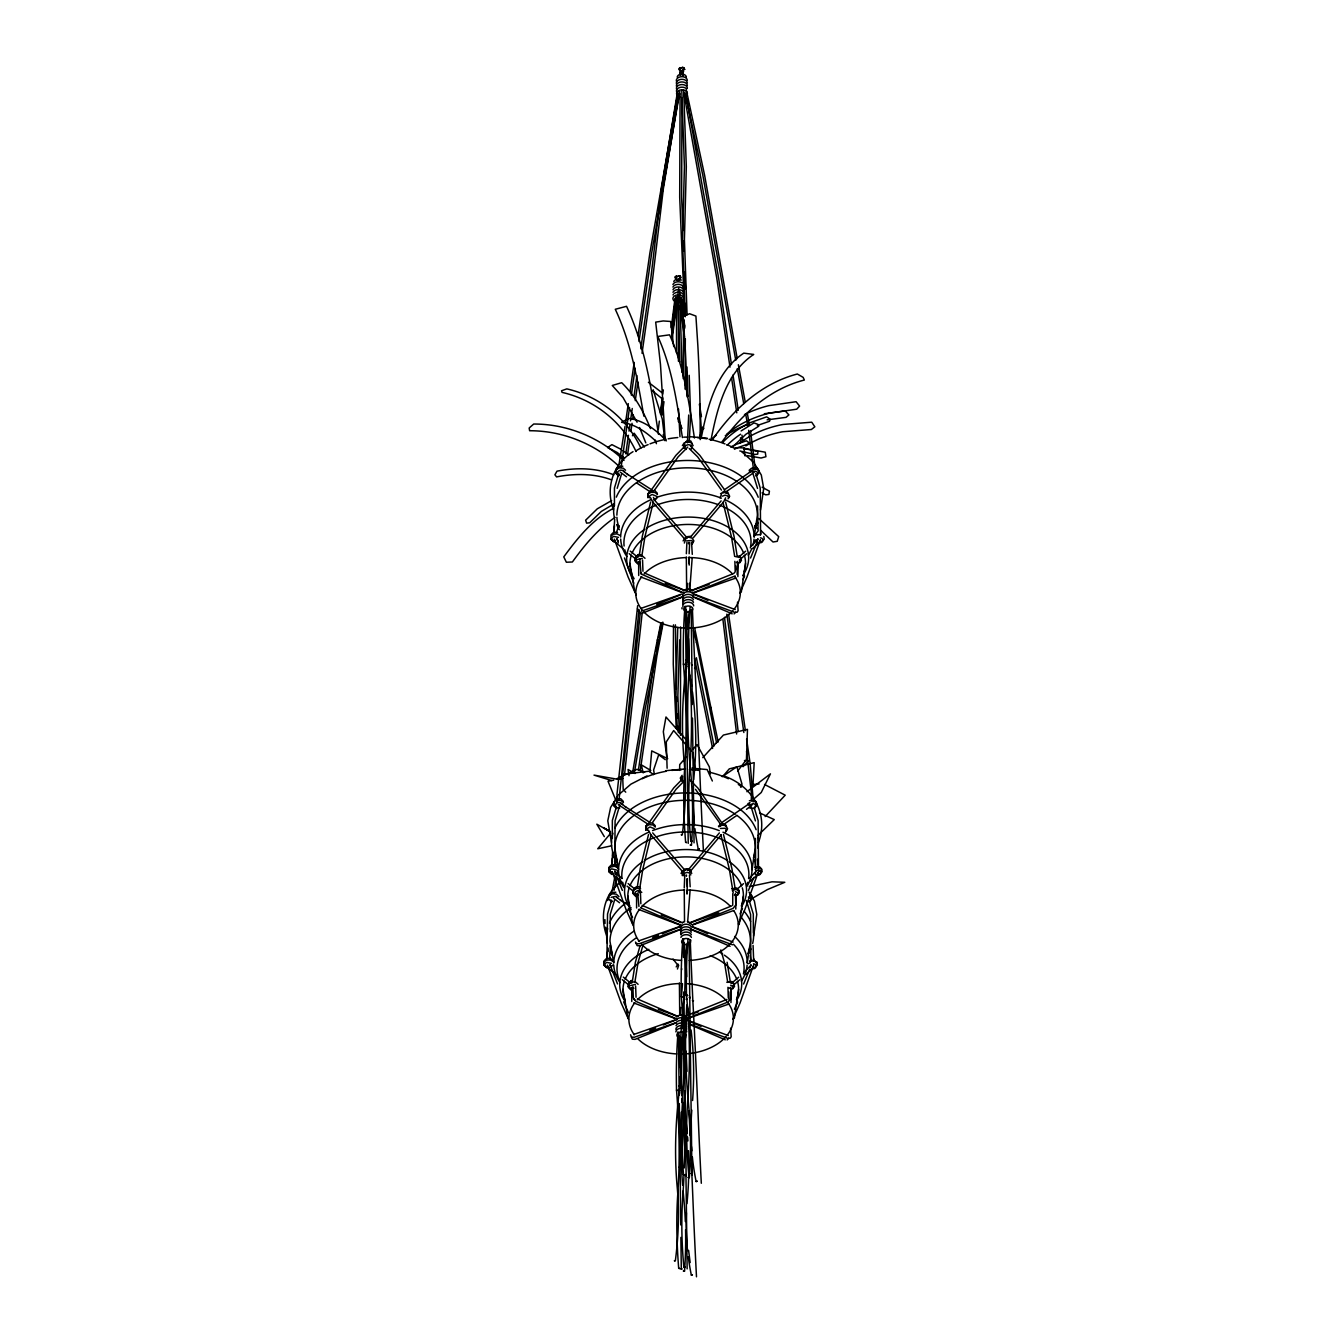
<?xml version="1.0" encoding="UTF-8"?>
<svg xmlns="http://www.w3.org/2000/svg" width="1344" height="1344" viewBox="0 0 1344 1344"><rect width="100%" height="100%" fill="white"/><g stroke="black" fill="none" stroke-linecap="round" stroke-linejoin="round"><path stroke-width="1.5" d="M610.243 931.829L610.26 914.306L614.51 900.312M612.326 838.37L612.343 820.445L616.207 807.61M614.443 505.898L614.46 487.99L618.862 473.306M676.519 352.884L676.553 302.887M678.384 421.646L678.384 417.48M678.418 361.234L678.468 298.721M680.434 735.386L680.618 626.959M680.098 93.744L679.694 197.249L683.676 290.875L683.542 315.941M680.165 75.113L680.182 70.98L681.828 70.56M681.996 97.894L681.61 197.249L683.021 230.53M682.097 70.98L682.08 75.113C685.306 69.569 679.308 68.51 680.316 74.794M681.626 969.797L681.626 968.537M686.431 876.271L686.448 875.011M688.548 543.799L688.548 542.539M673.512 624.842L673.277 664.205L676.25 728.381M675.41 624.842L676.334 689.052M683.206 378.638L683.525 320.124M685.054 389.105L685.322 338.94M685.44 315.941L685.507 303.408M700.207 439.622L700.14 414.859A103.874 6.518 88 0 0 697.838 345.425L695.906 316.075L689.59 313.74L683.172 316.546L685.104 345.895A103.874 6.518 88 0 1 687.086 396.883M757.546 505.949L758.134 531.132M755.429 838.404L755.647 867.905L754.79 859.858L755.412 860.698M751.279 801.007L751.464 793.934L746.558 751.212M753.161 799.478L750.187 763.913L746.592 738.998M679.577 770.414L679.728 764.585L686.398 756.89M750.238 955.618L750.842 961.514M613.956 801.814L613.838 805.829L616.493 808.567M647.842 497.7L647.976 493.668L650.815 490.711L654.713 490.56L657.367 493.282M645.742 830.172L645.859 826.14L648.715 823.183L652.596 823.015L655.25 825.754M679.694 639.878L677.863 695.621L679.342 733.034M753.413 468.67L748.675 430.298M755.244 468.922L750.506 430.567M686.347 553.711L686.902 542.455M689.136 553.711L689.69 542.455M684.785 874.91L684.247 887.863M687.406 878.674L687.07 893.525M752.909 786.458L754.186 762.636L729.288 768.869L723.005 776.194M688.699 415.027L687.406 442.831M638.669 561.557L638.702 575.501M636.552 894.029L636.602 907.973M631.747 987.554L631.781 1001.498M613.855 531.182L614.678 519.305M612.578 851.777L612.024 866.712M606.934 957.18L607.538 913.97L611.386 901.135M609.672 957.029L610.495 945.336M686.834 591.326L687.439 583.38M688.951 563.556L689.405 557.592M689.64 591.343L692.21 557.642M687.002 894.029L687.305 890.064M680.064 1015.325L680.669 1007.395M681.576 995.484L682.483 983.59M687.674 921.833L690.094 890.114M760.586 534.358L760.234 488.09L755.782 473.407M758.486 866.83L758.134 820.562L754.236 807.71L757.042 805.056L756.235 801.982L753.211 800.402L749.381 800.738M753.665 960.355L753.077 945.403M750.842 961.43L750.607 914.424L746.306 900.396M649.891 771.59L651.722 750.893L667.716 758.654M683.928 446.09L684.499 448.073M681.811 778.546L682.399 780.545M682.567 873.835L683.155 875.818M739.502 557.155L739.301 555.828M732.581 983.153L731.926 981.506L729.238 981.96M755.429 961.733L753.883 960.036L749.767 961.632M637.644 605.657L616.997 794.086L617.333 801.158M639.038 609.554L619.097 799.126M622.44 776.563L640.349 612.478M624.506 774.883L642.197 612.864M658.291 429.458L659.35 421.126M660.408 412.81L662.273 398.244M662.794 394.078L663.331 389.911M671.294 327.499L675.007 298.368M661.987 415.279L663.046 406.946M671.798 338.285L677.107 296.671M660.526 414.288L662.676 397.807M671.815 327.751L675.83 296.839M662.374 414.019L663.986 401.671M672.302 337.798L678.754 288.338M655.082 655.368L638.434 770.078M625.027 426.334L619.13 463.663M625.615 422.201L628.286 403.637M630.067 391.255L634.2 362.376M638.047 335.563L649.874 253.042L678.031 91.745M629.53 407.484L621.163 466.838M631.31 395.119L635.158 368.29M639.005 341.477L651.722 252.756L679.879 91.476M625.8 453.802L628.438 435.271M629.026 431.155L629.916 424.973M630.504 420.857L632.268 408.492M634.032 396.144L636.955 375.547M640.786 348.768L650.765 278.746L661.517 188.395L677.242 93.374M627.648 454.171L629.698 439.757M630.874 431.525L632.05 423.293M632.638 419.16L633.226 415.044M635.275 400.63L637.93 382.099M642.029 353.27L652.613 279.132L663.348 188.765L679.09 93.744M741.283 592.133L745.517 563.472M760.519 510.065L763.711 488.46L761.309 475.037L754.891 464.302M739.166 924.605L743.417 895.927M752.035 869.652L755.278 847.728A70.258 47.376 -0.7 0 0 736.814 815.321M758.402 842.537C769.457 813.523 751.733 785.585 723.878 775.975M734.362 1018.13L738.595 989.453M753.598 936.062L756.79 914.441L754.387 901.018L749.045 892.08M639.374 554.753L642.331 536.206L650.63 502.018M641.777 556.366L644.952 536.642L653.302 502.202M637.258 887.225L640.214 868.678L648.53 834.49M639.038 892.786L642.835 869.098L651.185 834.658M632.117 982.8L635.41 962.203L640.063 945.756M634.855 982.363L638.03 962.623L643.188 944.395M619.718 883.848L620.39 879.715M640.282 770.431L656.93 655.721L663.096 623.297M760.469 535.046L760.822 532.98M758.369 867.518L757.495 859.152M753.547 961.044L753.9 958.961M616.728 866.863L617.417 862.781M632.621 772.666L643.322 709.195L657.434 639.694M634.452 772.397L645.053 709.397L659.182 639.912M682.735 75.18L683.441 71.098L682.282 70.594M701.114 438.514C707.263 407.45 715.73 371.767 743.77 353.136L753.698 354.446C725.659 373.094 717.192 408.778 711.026 439.824M688.212 624.809A568.226 414.876 -21.3 0 1 689.287 611.15L689.354 610.764M681.19 1052.738A568.226 414.876 -21.3 0 1 682.366 1037.148L682.433 1036.745M655.855 651.302L657.787 641.172M658.56 637.123L661.265 622.927M612.209 890.585L614.863 876.792M614.057 890.299L617.854 870.61M758.503 470.971C759.091 466.351 750.994 470.266 749.33 471.929M617.417 473.558L617.82 471.542L620.172 470.148L622.843 470.35L624.691 472.063M649.32 497.885L649.74 495.869L652.075 494.474L656.359 496.154M647.22 830.357L647.623 828.341L649.975 826.946L654.242 828.626M698.258 849.089L699.283 848.803L698.258 849.089A447.014 326.39 -21.3 0 1 694.932 828.694M696.142 1181.544L697.183 1181.258L696.142 1181.544A447.014 326.39 -21.3 0 1 692.362 1157.033M691.337 1275.07L692.362 1274.784L691.337 1275.07A447.014 326.39 -21.3 0 1 688.262 1256.758M657.334 640.198L660.794 623.414M659.081 640.399L662.844 622.104M613.973 802.2L613.385 804.955L616.157 807.526M699.552 437.791L701.618 429.946M758.402 871.668L744.845 909.552L738.394 924.084M753.598 965.194L740.023 1003.078L732.766 1019.424M690.782 940.111L690.262 940.918A568.226 18.077 88.9 0 0 692.882 1001.28A625.128 19.891 88.9 0 1 697.805 1107.389A447.014 14.23 88.9 0 0 701.316 1183.274L701.316 1183.274M757.092 541.649L757.966 538.759M760.368 539.801L746.945 577.08L739.687 593.426M754.992 874.104L755.849 871.231M750.17 967.63L751.027 964.74M617.182 488.326L621.432 474.314M619.92 804.77L615.082 820.798L614.746 866.359M613.822 532.862L614.46 525.739M612.394 863.369L611.89 866.359M615.098 864.024L614.443 865.973L614.275 864.965M606.9 958.86L607.538 951.737M609.622 959.498L610.294 957.55M720.031 497.818L721.392 494.558M682.567 776.63L681.391 779.722L682.668 782.057M616.358 532.493L619.046 525.605M737.117 574.476L737.537 561.355M732.715 905.184L732.749 893.777M737.873 576.626L738.242 562.565M750.54 558.029L756.672 543.077M735.773 909.082L736.142 895.02M748.44 890.501L753.799 877.414M730.951 1002.607L731.321 988.546M743.618 984.026L749.734 969.074M700.493 432.886L702.946 426.955L703.836 428.45L701.904 429.727M742.946 579.6L744.559 575.938M740.023 913.886L742.459 908.41M734.395 1009.243L737.638 1001.935M740.594 787.147L742.006 784.174L736.865 766.769L722.215 776.698M725.626 497.834L723.626 501.917L693.319 537.734M757.814 539.23L751.414 546.05M760.502 540.086L759.125 542.774L752.438 548.621M755.698 871.702L749.297 878.522M758.402 872.542L757.025 875.246L750.338 881.076M750.893 965.227L744.492 972.048M753.581 966.067L752.203 968.755L745.517 974.602M735.706 612.259L734.076 613.939M728.784 1038.257L727.154 1039.937M690.598 610.075L691.522 610.344M679.526 69.989L680.854 70.963M685.339 610.462L686.414 610.411A1029.067 759.78 0.9 0 1 687.994 629.21M720.233 825.451L722.786 821.856L749.398 803.561M678.418 1036.442L679.493 1036.392A1029.067 759.78 0.9 0 1 679.862 1040.155M690.816 841.159L691.891 841.126L690.816 841.159A810.163 598.164 0.9 0 1 689.909 766.886A1132.958 836.489 0.9 0 0 688.632 663.029A1029.067 759.78 0.9 0 1 690.127 606.497M688.699 1173.631L689.774 1173.581L688.699 1173.631A810.163 598.164 0.9 0 1 687.792 1099.358A1132.958 836.489 0.9 0 0 686.515 995.501A1029.067 759.78 0.9 0 1 688.01 938.969L688.178 938.717M683.878 1267.157L684.97 1267.106L683.878 1267.157A810.163 598.164 0.9 0 1 682.987 1192.884A1132.958 836.489 0.9 0 0 683.978 1175.614M691.807 544.286L692.95 542.455L691.673 540.523L686.566 540.893M683.323 875.179L684.6 873.163L687.103 872.39L689.573 872.995L690.833 874.927M725.508 832.037L726.634 830.206L725.357 828.274L720.401 828.442M682.634 1089.262L681.71 1089.026A1132.958 836.489 0.9 0 1 682.063 1092.857M685.238 539.179L686.986 536.693L689.606 536.407M755.076 535.483L757.31 531.938M683.138 871.651L684.869 869.165L687.49 868.862M718.922 826.93L720.67 824.443L723.29 824.158M682.382 445.654L684.23 442.814L687.809 441.823L691.354 442.814L693.134 445.654M683.122 540.926L684.986 538.104L688.565 537.113L692.093 538.104L693.89 540.943L692.278 543.497M728.062 498.792L729.674 496.222L727.894 493.382L724.349 492.391L720.535 493.651M617.518 796.454L610.63 807.391L607.79 820.814L611.503 842.419M681.022 873.398L682.87 870.559L686.448 869.568L689.993 870.576L691.774 873.398M676.2 966.924L678.065 964.085M691.454 845.074L690.379 845.023L691.454 845.074A810.163 598.164 0.9 0 0 690.547 770.801A1132.958 836.489 0.9 0 1 689.287 666.943A1029.067 759.78 0.9 0 0 688.565 638.618M689.354 1177.546L688.279 1177.495L689.354 1177.546A810.163 598.164 0.9 0 0 688.447 1103.273A1132.958 836.489 0.9 0 1 686.801 1005.161M684.533 1271.071L683.458 1271.021L684.533 1271.071A810.163 598.164 0.9 0 0 685.574 1229.794M632.453 435.742L634.133 433.188L644.364 447.031M712.589 439.471C733.068 409.685 761.578 383.242 797.345 374.018L803.174 377.378L804.334 380.033C769.894 388.836 742.308 413.801 721.896 442.008M757.008 469.426L756.571 467.494L753.866 467.947M737.184 889.913L736.747 887.981L734.059 888.434M750.07 895.406L749.65 893.474M652.025 488.998L675.864 455.398L685.087 445.99M654.578 490.056L678.149 456.826L687.758 447.098M649.908 821.47L673.764 787.87L681.66 779.789M652.462 822.511L676.032 789.298L684.281 780.948M612.36 858.211L612.125 862.378M687.607 942.766L687.187 943.622A568.226 414.876 -21.3 0 0 685.81 963.094M690.833 449.316L692.194 447.182L690.917 445.234L688.447 444.629L685.961 445.402L684.684 447.434L686.078 449.467M722.366 496.171L725.004 495.197L727.474 495.818L728.734 497.75M737.755 770.952L746.441 759.629L747.466 729.355L723.408 735.067L702.794 757.646M690.01 871.735L721.157 834.826M691.068 536.39L721.123 500.892M687.691 870.475L719.376 832.91M616.241 469.51L618.257 466.956L621.348 466.805M646.027 826.308L648.043 823.771M609.302 895.49L611.318 892.954L614.426 892.786M633.578 890.03L635.594 887.494M630.773 981.019L628.757 983.556L629.009 986.983L631.378 989.302M739.855 562.733L739.654 560.23M737.755 895.188L737.755 892.92L735.42 891.677M732.934 988.714L732.95 986.446L730.615 985.202M610.63 833.28L597.744 848.77L611.587 845.796M693.05 749.179L697.032 744.576L709.33 766.836L710.304 774.01M733.051 446.561L745.87 434.28L758.755 426.216L757.882 424.368L753.984 422.89L741.098 430.954M608.093 948.108L608.244 951.233M682.13 775.286L680.266 778.109L681.811 780.679M718.435 826.123L722.249 824.863L725.794 825.854L727.574 828.694L725.575 831.684M740.51 559.322L740.93 557.474L739.351 556.836M756.118 803.762L756.05 801.478L752.875 801.679M738.394 891.794C740.527 887.914 733.841 889.694 732.262 890.686M751.296 897.288L751.733 895.44L750.154 894.802M733.589 985.32L734.009 983.472L732.43 982.834M756.437 963.9L756.857 962.052L755.278 961.414M743.047 766.702L748.423 760.889L744.458 760.502M765.139 816.581L785.215 795.178L764.551 784.459M630.353 985.606L635.359 984.413M654.394 500.27L657.233 497.314M638.366 554.45L635.527 557.407L635.393 561.422L638.047 564.161M609.151 895.339L611.99 892.366L615.871 892.214M631.445 980.431L628.606 983.388L628.471 987.42L631.126 990.158M610.915 534.979L613.62 532.258L617.551 532.426M615.686 874.608L618.391 871.886M684.852 443.99L683.592 447.754M685.608 539.28L684.348 543.043M678.686 965.261L677.426 969.024M758.066 835.313L774.262 819.605L759.595 812.885M610.613 967.277L612.998 964.975M736.428 562.598L737.369 561.708M734.328 895.07L735.269 894.18M730.447 987.706L728.717 988.344M687.053 441.89L690.732 440.933L692.076 443.57M723.593 492.458L727.272 491.501L728.616 494.138M687.809 537.18L691.488 536.222M721.493 824.93L725.172 823.973L726.516 826.61M685.81 441.79L687.859 440.429L688.85 441.118M722.35 492.358L724.937 490.93L726.012 492.878M614.947 873.869L616.526 872.458M754.219 798.622L761.242 792.506L770.448 773.842L746.928 791.717M633.007 451.685C613.066 463.781 605.002 488.258 613.62 509.964M749.112 470.333L751.498 468.266L755.311 467.93L758.352 469.51L759.142 472.584L756.336 475.154M739.351 560.078L746.676 553.745M761.477 541.783L764.282 539.213L763.795 536.458M738.629 563.186L741.434 560.616L740.947 557.878L737.604 555.962M618.509 794.875L630.907 784.157L646.968 775.925M615.972 873.566L618.257 871.601M621.449 881.698C603.658 893.525 599.659 916.726 606.698 935.945M736.512 895.658L739.318 893.088L738.83 890.333L735.487 888.434L731.674 888.77M749.414 901.152L752.22 898.582L751.414 895.507M732.43 986.059L739.754 979.742M754.555 967.764L757.361 965.194L756.874 962.455L753.53 960.54L749.7 960.876M731.707 989.184L734.513 986.614L734.009 983.858L730.682 981.96L726.852 982.296M738.36 557.441L745.634 551.191M737.705 888.67L743.518 883.663M731.438 983.438L738.696 977.189M755.983 476.045C758.839 475.121 758.184 471.307 755.244 471.173L752.573 471.442M748.81 805.308L753.144 803.628C756.084 803.762 756.722 807.593 753.866 808.5L749.297 807.794M749.062 902.026C751.918 901.118 751.262 897.288 748.322 897.154M751.514 471.106L724.231 489.888M683.138 69.014L684.97 69.384L683.239 69.485M754.303 472.265L725.945 491.854M685.608 842.218L686.398 842.57L685.608 842.218A447.014 159.533 68.9 0 1 684.701 767.962A625.128 223.087 68.9 0 0 683.441 664.087A568.226 202.793 68.9 0 1 684.701 609.874L685.524 609.672M752.203 804.737L746.508 809.34M683.508 1174.69L684.281 1175.026L683.508 1174.69A447.014 159.533 68.9 0 1 682.601 1100.417A625.128 223.087 68.9 0 0 681.324 996.559A568.226 202.793 68.9 0 1 682.584 942.346M678.686 1268.215L679.476 1268.551L678.686 1268.215A447.014 159.533 68.9 0 1 677.779 1193.942A625.128 223.087 68.9 0 0 676.519 1090.085A568.226 202.793 68.9 0 1 677.762 1035.871L678.602 1035.67M678.787 280.392L678.552 279.25L677.494 280.106M615.115 517.406C597.794 528.998 584.506 545.278 572.376 561.994L566.362 562.246L563.774 556.886C577.517 538.171 592.654 519.17 613.62 508.267M736.814 815.422L725.256 823.351M752.707 898.162L767.306 889.627L784.795 882.286L772.01 881.815L749.263 886.62M758.386 869.618L760.334 867.35L756.907 867.031M685.591 1037.954A568.226 18.077 88.9 0 1 685.44 1034.443L685.826 1034.208M655.889 498.758L653.822 499.884L656.762 498.204M637.476 559.39L642.281 558.415M611.1 897.322L615.905 896.347L617.77 898.061M609.454 895.406L612.528 893.827L616.342 894.163L618.996 896.599M683.575 70.93L682.265 71.131M678.082 279.854L679.829 280.106M679.375 279.569L679.61 278.359M617.081 778.562L636.955 769.289L644.65 772.246M747.953 803.594L749.986 802.654M759.024 871.416C765.526 869.266 758.184 865.973 755.11 869.266M748.272 963.732L750.305 962.791M611.638 500.59L597.29 508.822L585.631 520.195L586.606 523.135L589.697 522.799L601.356 511.409L614.09 503.849M656.746 604.414L679.879 595.123M691.454 590.47L733.874 573.418L735.202 571.754L734.866 561.322M682.752 596.971L641.962 613.368L639.257 613.2L638.232 610.949M692.462 593.074L735.202 575.904M652.697 937.658L658.493 935.34M662.34 933.794L681.626 926.033M689.338 922.942L731.758 905.89M680.635 929.443L639.845 945.84L637.157 945.655L636.115 943.421M692.294 924.756L733.085 908.376L735.79 904.999L735.437 893.827M649.807 1030.411L655.603 1028.093M663.314 1024.985L674.89 1020.331M684.516 1016.467L726.953 999.415M675.83 1022.969L635.04 1039.366L632.335 1039.181L631.294 1036.946M685.541 1019.071L728.28 1001.902L730.985 998.525L730.615 987.353M757.344 425.477L769.625 421.243L769.978 419.11L766.651 416.858L750.523 422.537A59.388 37.951 -34 0 0 722.702 442.428M640.601 608.513L681.71 594.082M691.538 590.638L709.162 584.455M641.189 611.268L682.634 596.719M694.495 592.553L735.924 578.021M638.484 940.985L681.559 925.865M689.422 923.11L718.805 912.794M680.518 929.191L639.089 943.74L636.367 943.522L635.46 942.043M692.395 925.025L733.807 910.476M633.679 1034.51L674.789 1020.079M692.446 1013.88L698.326 1011.814M675.713 1022.717L634.267 1037.266L631.562 1037.047L630.538 1034.779M685.591 1019.239L729.002 1004.002M633.898 988.277L632.184 987.622M703.416 850.802L703.416 850.802A447.014 14.23 88.9 0 1 699.905 774.934A625.128 19.891 88.9 0 0 694.999 668.808A568.226 18.077 88.9 0 1 692.378 608.446M696.494 1276.8L696.494 1276.8A447.014 14.23 88.9 0 1 692.983 1200.914A625.128 19.891 88.9 0 0 691.387 1163.266M676.57 278.124L675.612 278.813L676.553 279.518M688.229 843.36L688.229 843.36A810.163 11.491 -90 0 1 687.322 769.087A1132.958 16.061 -90 0 0 686.062 665.23A1029.067 14.582 -90 0 1 685.39 607.219M686.129 1175.815L686.129 1175.815A810.163 11.491 -90 0 1 685.222 1101.542A1132.958 16.061 -90 0 0 683.945 997.685A1029.067 14.582 -90 0 1 683.878 992.057M752.808 471.71L749.767 471.744M684.936 1091.446L684.936 1090.74A1132.958 16.061 -90 0 0 685.406 1132.505M694.042 842.873L694.042 842.873A810.163 11.491 -90 0 0 693.134 768.6A1132.958 16.061 -90 0 1 692.479 718.15M691.925 1175.345L691.925 1175.345A810.163 11.491 -90 0 0 691.018 1101.072A1132.958 16.061 -90 0 1 689.758 997.214A1029.067 14.582 -90 0 0 689.035 942.144M687.12 1268.87L687.12 1268.87A810.163 11.491 -90 0 0 686.213 1194.598A1132.958 16.061 -90 0 1 685.944 1174.438M683.441 939.103L682.903 938.717M682.198 1093.193L681.29 1092.907L682.214 1092.672M613.704 780.158L608.026 781.234L616.56 801.982M619.399 779.083L623.196 778.378M764.316 413.75L785.182 410.928L788.911 414.91L786.055 417.346L767.122 419.849M758.554 542.926L761.124 542.657C763.98 541.75 763.325 537.919 760.385 537.785M755.614 870.526L758.268 870.257C761.225 870.391 761.863 874.205 759.007 875.129L756.454 875.381M751.632 968.906L754.186 968.654C757.058 967.73 756.403 963.917 753.463 963.782M753.48 784.476L759.091 783.922M756.638 534.895L760.452 534.559M735.386 556.567L737.285 556.92L734.026 536.273L725.609 502.068M665.834 770.666L685.524 768.936M754.522 867.367L758.352 867.031L761.376 868.61L762.182 871.668L759.36 874.238L755.698 874.574M610.126 967.394L607.572 967.579C604.766 967.21 603.792 963.396 606.766 962.388L611.554 963.362M653.251 491.131L650.16 491.299L648.144 493.836L648.379 497.263M640.802 554.87L637.711 555.022L635.678 557.558L635.93 561.002L638.299 563.304M622.81 466.217L618.912 466.385L616.073 469.342L615.938 473.374L618.593 476.095M616.812 798.857L620.693 798.689L623.347 801.427M640.147 886.754L636.266 886.906L633.41 889.879L633.276 893.894L635.947 896.633M677.494 1032.091L678.854 1032.629M681.492 71.098L680.602 71.77M612.881 865.301L616.022 865.469L618.072 868.022L614.947 866.342L611.134 866.678L608.748 868.745L608.916 871.87L612.31 873.886M619.819 808.013L617.266 807.828C614.376 806.753 615.132 802.973 618.072 802.62L620.726 802.822L622.591 804.535M689.59 436.649L707.263 438.228M617.35 800.302L621.146 800.638L623.465 802.704M640.601 888.703L636.787 888.367L633.427 890.266L632.839 893.004L635.594 895.591M691.79 768.146L707.162 769.574L712.354 780.998M743.938 448.862L749.952 449.618M682.046 71.803L683.34 71.602L683.239 70.006M753.866 450.19L765.257 452.206L765.929 456.708L761.057 458.018L747.768 455.683M618.71 779.47L594.014 775.118L611.705 780.562M739.822 450.946L754.471 454.49L757.73 454.138L757.898 451.5L743.249 447.972A55.944 41.294 50.1 0 0 735.034 447.955M682.248 1089.379L681.71 1089.026A1029.067 759.78 0.9 0 1 683.206 1032.494M682.114 71.081L683.206 75.6M682.298 834.624L681.391 834.809L682.298 834.624A447.014 227.388 -54.3 0 0 684.18 761.83A625.128 317.99 -54.3 0 1 686.801 660.022A568.226 289.044 -54.3 0 0 685.406 606.48L685.003 606.262M680.198 1167.096L679.274 1167.264L680.198 1167.096A447.014 227.388 -54.3 0 0 682.08 1094.285A625.128 317.99 -54.3 0 1 684.701 992.477A568.226 289.044 -54.3 0 0 683.29 938.935M675.377 1260.622L674.47 1260.79L675.377 1260.622A447.014 227.388 -54.3 0 0 677.258 1187.81A625.128 317.99 -54.3 0 1 679.879 1086.002A568.226 289.044 -54.3 0 0 680.165 1076.729M639.223 611.302L637.459 608.798M613.855 474.835C595.829 467.678 575.837 467.477 556.987 471.173L554.904 474.785L556.584 476.902C574.778 473.374 594.031 473.323 611.537 479.875M665.263 583.229L684.701 590.554M694.411 594.216L735.202 609.588M640.618 576.929L681.71 592.418M693.454 596.854L734.563 612.343L737.234 612.175L738.091 610.697L737.52 602.179M661.214 914.978L680.635 922.286M692.294 926.688L733.102 942.06M638.518 909.401L681.559 925.63M691.354 929.309L732.446 944.798M658.342 1009.226L677.762 1016.551M687.49 1020.214L728.28 1035.586M633.696 1002.926L674.789 1018.416M690.446 1024.313L727.642 1038.324L730.313 1038.156L731.17 1036.694L730.598 1028.177M644.297 572.964L684.734 590.369M694.378 594.518L707.868 600.314M683.844 593.023L641.038 573.955L639.744 558.6M695.016 597.828L732.194 613.838M642.197 905.436L682.618 922.824M692.278 926.99L707.683 933.61M640.819 907.889L679.879 924.689M691.051 929.494L730.094 946.294M637.375 998.945L677.813 1016.35M689.388 1021.339L700.946 1026.312M676.922 1019.021L636.014 1001.414L633.326 997.987L632.89 986.513M689.959 1024.632L725.273 1039.819M679.09 69.72L678.854 68.527L680.249 69.199M609.874 831.516L596.82 824.191L604.313 836.64M754.908 540.59L757.814 542.102M620.088 535.466L617.064 533.887L613.234 534.223L610.865 536.273L611.016 539.398L614.426 541.43M613.166 961.447L610.142 959.868L606.312 960.204L603.943 962.27L604.094 965.395L607.505 967.411M762.166 487.25L769.423 491.182L768.919 494.424L765.694 494.844L762.065 492.878M621.331 449.484L611.89 444.629L607.639 447.569L617.081 452.424L624.422 458.018M618.475 537.382L613.687 536.39C610.714 537.398 611.688 541.212 614.494 541.598M612.377 874.054C609.588 873.684 608.597 869.87 611.587 868.862L616.577 870.055M635.04 773.489L628.068 769.49L629.026 775.673M650.832 770.515L641.256 764.786L643.205 772.884M648.413 382.267L661.853 392.599M627.312 474.163L651.79 489.838M625.195 806.618L649.69 822.31M620.39 900.144L628.824 905.268M603.406 827.602L610.596 831.986L604.246 828.106M636.552 482.882L649.438 491.282M653.604 774.598L648.917 771.221L622.574 774.396L623.196 789.415L625.75 792.17M641.945 574.459L640.601 572.779M635.023 1000.44L633.679 998.777M620.39 472.181L626.489 476.784M665.297 759.696L658.711 754.723L653.604 769.978L654.326 774.026M618.274 804.636L647.321 823.754M613.469 898.162L619.55 902.765M622.793 450.593L628.673 455.078M623.213 471.005L628.018 474.718M621.113 803.477L625.918 807.173M616.291 897.002L621.096 900.698M758.839 518.566L778.714 536.626L777.235 541.313L773.018 542.002L760.502 530.158M630.235 551.107L637.946 557.374M628.118 883.579L634.301 888.586M623.314 977.105L631.025 983.371M622.91 548.52L615.838 542.674L614.342 539.969M621.852 878.422L614.93 871.601M620.794 880.992L613.721 875.129L612.226 872.441M615.989 974.518L608.916 968.654L607.421 965.966M629.177 553.661L636.938 559.994M627.06 886.133L633.276 891.19M622.255 979.658L628.471 984.715M652.327 390.701L662.575 399.101M656.426 441.756C646.716 432.415 635.309 424.066 621.6 422.318L628.841 418.421C643.826 420.437 656.359 430.013 666.338 440.849M741.787 451.769L753.833 462.521M657.468 494.575L655.166 492.509L651.353 492.173L647.976 494.071L647.942 497.414M625.565 470.232L623.263 468.182L619.45 467.83L616.375 469.409L615.485 472.483L618.257 475.054M645.019 558.298L642.718 556.248L638.904 555.895L635.83 557.474L634.939 560.549L637.711 563.119M655.368 827.03L653.05 824.981L649.253 824.628L645.876 826.526L645.842 829.886M638.098 984.295L635.796 982.229L631.982 981.893L628.908 983.472L628.018 986.53L630.79 989.117M624.002 460.421C599.878 437.422 567.101 423.948 533.702 424.032L529.166 427.997L529.62 430.735C562.313 430.668 594.468 443.52 618.391 465.746M617.82 473.945L619.366 475.356M641.794 892.349L637.526 890.669L635.174 892.08L635.174 894.482M610.898 899.942L612.444 901.354M617.669 540.842L618.341 541.464L617.03 539.129M610.747 966.84L611.419 967.462L610.109 965.126M639.106 561.641L640.046 562.531M637.006 894.096L637.946 895.003M616.476 472.937L618.862 475.238M616.745 807.71L614.376 805.392L614.124 801.965M633.83 893.458L636.199 895.776M689.17 448.493L697.62 456.842L721.493 490.106M690.43 445.99L699.871 455.414L724.03 489.048M689.674 779.806L697.754 787.886L722.938 824.477M756.538 541.951L755.832 539.734M609.017 899.354L611.671 902.093M611.016 539.011L613.872 541.968M618.29 867.854L615.434 864.898L611.52 864.73L608.815 867.451L608.916 871.483L611.755 874.44M613.469 961.38L610.63 958.423L606.698 958.255L603.994 960.977L604.094 965.009L606.95 967.966M685.759 739.334L665.986 716.99L663.331 731.707L667.061 758.268M691.454 751.027L673.663 730.548L666.271 741.922L667.111 768.247M652.697 832.877L685.121 870.475M610.226 871.046L612.276 873.583M687.221 538.02L655.15 500.842L653.386 497.381M684.869 539.263L652.999 502.303L650.597 497.784M683.978 873.264L650.899 834.775L648.48 830.256M673.058 959.112L677.947 965.261M754.74 525.504L757.193 528.612M695.503 789.314L719.393 822.562L720.67 826.274M678.468 279.972L676.838 280.392M678.082 1033.116L678.468 1032.528A568.226 289.044 -54.3 0 1 680.232 1067.59M629.244 570.562L634.133 578.743M637.073 422.201L623.045 397.538L612.276 385.476L621.684 382.704C634.855 395.388 643.625 411.818 650.513 428.585M640.836 448.039C627.01 418.102 598.853 396.144 566.815 388.886L561.54 390.768L562.044 392.381C594.098 399.655 622.255 421.613 636.065 451.55M653.134 389.743L662.306 419.093L664.877 440.647M633.814 583.178L624.456 557.945M636.3 595.174L628.102 576.996L614.342 539.095M628.404 908.326L632.52 917.482M633.36 925.814L626.002 909.468L612.242 871.567M623.599 1001.851L628.522 1012.822M628.555 1019.34L621.18 1002.994L607.421 965.093M616.93 877.313L622.356 890.4M617.534 983.926L609.991 964.639M639.559 427.526L645.809 442.865M638.938 906.427L637.711 892.987M677.846 418.034L681.979 428.467M655.2 440.093L656.426 443.688M616.913 538.658L618.257 542.976M614.796 871.114L615.703 874.003M753.245 474.415L757.529 488.426M751.128 806.87L755.429 820.898M749.414 901.236L753.312 914.088L753.329 931.997M720.854 949.922L724.517 962.69L727.742 982.43M694.646 627.866L710.942 707.784M693.504 630.605L696.511 642.768M686.263 89.813L704.676 175.577L737.234 358.579M685.054 92.585L702.929 175.812L735.773 360.377M710.842 707.297L718.2 741.989M716.554 742.711L696.41 642.281M614.51 860.933L614.947 862.982M690.715 871.332C689.522 865.116 681.509 871.5 682.231 875.498M696.377 657.737L714.034 745.92M694.579 658.207L712.589 748.457M722.971 502.253L731.438 536.693L734.664 556.433M723.509 834.54L731.926 868.745L735.269 889.358M720.854 834.708L729.338 869.165L733.202 892.853M738.36 364.745L745.198 401.772M747.466 414.103L749.364 424.402M737.285 368.609L743.736 403.57M745.634 413.851L747.919 426.182M643.843 416.136C637.543 379.781 631.092 342.922 615.283 309.271L626.539 306.314C645.238 346.517 651.806 390.852 658.476 434.297M681.878 607.807L682.08 608.916M612.578 854.969L613.066 857.707M681.979 71.434L682.702 75.55M686.65 98.196L718.519 277.418L731.472 364.61M683.777 92.501L716.722 277.889L729.994 367.164M629.916 563.388L634.855 592.066M627.799 895.843L632.738 924.521M618.542 869.551L614.762 847.627A70.258 47.376 -0.7 0 1 634.284 815.254M622.994 989.369L627.934 1018.046M681.559 297.461L683.609 309.792M699.384 404.309L701.45 416.64M679.728 297.209L684.869 328.037M727.104 962.27L730.447 982.884M733.018 374.993L738.259 410.273M741.955 435.187L742.896 441.42M743.82 447.653L745.046 455.952M731.539 377.546L736.781 412.843M740.477 437.758L741.098 441.907M728.633 614.41L745.399 730.682M726.802 614.174L743.854 732.514M680.971 299.174L683.306 315.773M683.878 319.922L684.751 326.138M680.047 305.894L684.415 337.008M694.428 438.01C689.018 403.099 684.298 367.265 669.564 334.841L657.821 336.454C672.302 368.239 677.04 403.368 682.416 437.573M663.264 434.465L663.802 438.346M692.832 752.606L695.117 770.045M688.582 1250.323L690.161 1262.621M724.517 617.35L738.158 731.422M722.971 619.92L736.613 733.992M673.73 346.601L670.589 321.468L663.214 320.947L655.687 322.123L660.475 364.442L665.179 439.354M699.67 403.637L701.4 430.786M678.518 408.929L679.98 436.733M691.572 542.64L692.278 554.333M689.455 875.112L690.161 886.805M686.902 878.959L687.372 886.754M676.721 697.334L676.906 701.467M677.494 713.899L677.678 718.032M678.065 726.314L678.35 732.53M683.458 240.946L683.894 251.345M684.785 272.143L685.49 288.792M677.275 728.868L675.965 695.621L677.746 627.48M642.55 560.011L642.97 571.267M640.366 890.602L640.853 903.739M635.611 985.992L636.048 997.248M687.07 314.714L684.415 239.484L686.314 166.723L683.693 90.35M689.203 375.329L690.614 415.027L689.287 441.084M685.238 316.798L682.517 239.467L684.415 166.706L681.778 90.35M687.002 366.962L688.044 396.211M735.706 565.925L735.857 569.89M728.784 991.906L729.07 999.852M727.944 987.302L728.28 997.735M679.728 291.178L682.08 372.389M677.947 295.327L679.862 361.973M612.965 853.306L613.066 857.321M689.136 557.021L689.203 565.102M689.388 583.246L689.455 591.31M686.33 557.021L686.666 591.31M684.23 889.493L684.533 921.766A5.443 3.679 -0.7 0 0 682.164 922.656M679.409 983.018L679.728 1015.291M684.348 1044.557A1029.067 14.582 -90 0 1 684.785 1077.518M685.776 1119.72A625.128 456.422 -21.3 0 1 687.288 1133.177M687.624 1137.058A625.128 456.422 -21.3 0 1 687.926 1140.922M688.481 1150.666A625.128 456.422 -21.3 0 1 687.288 1200.007A447.014 326.39 -21.3 0 0 686.969 1203.67M681.61 1095.058A568.226 414.876 -21.3 0 1 681.139 1087.43M687.54 1250.558A447.014 326.39 -21.3 0 1 686.431 1212.792M688.918 1111.001A625.128 19.891 88.9 0 1 690.127 1135.495M687.002 1071.437A568.226 18.077 88.9 0 1 686.129 1051.159M679.19 1095.293A1132.958 16.061 -90 0 0 679.123 1091.21A1029.067 14.582 -90 0 1 678.468 1033.217M679.291 1103.525A1132.958 16.061 -90 0 1 680.4 1195.085A810.163 11.491 -90 0 0 680.736 1224.938M681.307 1269.341A810.163 11.491 -90 0 1 680.887 1237.387M737.47 981.338A57.809 38.976 -0.7 0 1 736.462 999.55M624.792 999.466A57.809 38.976 -0.7 0 1 624.389 981.254M625.128 979.289A57.809 38.976 -0.7 0 1 658.258 953.669M710.254 955.668A57.809 38.976 -0.7 0 1 736.798 979.373M724.332 955.147A61.018 41.143 -0.7 0 1 736.831 1000.003M625.162 1001.566A61.018 41.143 -0.7 0 1 648.85 949.351M719.292 952.073A61.018 41.143 -0.7 0 1 722.719 954.089M733.438 944.244A63.554 42.857 -0.7 0 1 743.45 973.98M618.979 979.373A63.554 42.857 -0.7 0 1 636.098 937.994M747.13 965.126A66.746 45.007 -0.7 0 1 741.35 981.17M620.038 982.632A66.746 45.007 -0.7 0 1 613.754 965.026M633.797 931.258A66.746 45.007 -0.7 0 0 613.738 963.077L609.958 941.153A70.258 47.376 -0.7 0 1 631.075 907.67M734.614 936.432A66.746 45.007 -0.7 0 1 747.214 963.178L750.456 941.254A70.258 47.376 -0.7 0 0 741.434 917.566M753.446 932.366A73.466 49.526 -0.7 0 1 752.657 943.438M750.876 948.881A73.466 49.526 -0.7 0 1 748.222 954.139M612.494 955.769A73.466 49.526 -0.7 0 1 610.546 952.308M607.387 943.337A73.466 49.526 -0.7 0 1 607.639 928.553M609.403 923.126A73.466 49.526 -0.7 0 1 627.094 902.093M744.156 911.282A73.466 49.526 -0.7 0 1 750.574 921.463M749.75 947.436A70.258 47.376 -0.7 0 1 747.869 953.518M612.142 953.417A70.258 47.376 -0.7 0 1 610.159 945.269M727.978 1002.792A52.282 35.246 -0.7 0 1 727.457 1034.83M726.146 1036.442A52.282 35.246 -0.7 0 1 682.517 1054.015M676.687 1053.931A52.282 35.246 -0.7 0 1 637.997 1038.962M634.318 1034.762A52.282 35.246 -0.7 0 1 634.838 1002.725M637.358 999.818A52.282 35.246 -0.7 0 1 679.778 983.539M687.574 983.741A52.282 35.246 -0.7 0 1 726.718 1001.179M607.606 900.547A75.046 50.602 -0.7 0 1 609.319 896.952M606.614 930.938A75.046 50.602 -0.7 0 1 605.623 927.209M605.052 923.429A75.046 50.602 -0.7 0 1 604.918 919.666M683.105 1191.036A1132.958 836.489 0.9 0 0 683.642 1196.798A810.163 598.164 0.9 0 1 685.322 1221.528M682.634 1185.274A1132.958 836.489 0.9 0 1 681.29 1112.126M681.744 1102.517A1132.958 836.489 0.9 0 1 681.979 1098.686M680.366 1045.783A1029.067 759.78 0.9 0 1 681.324 1058.954M682.853 1102.45A1132.958 836.489 0.9 0 1 684.264 1167.919M675.864 1031.873A5.443 3.679 -0.7 0 1 682.786 1028.328M685.205 1029.286A5.443 3.679 -0.7 0 1 686.75 1031.873M684.583 1032.914A4.519 3.058 -0.7 0 1 684.516 1037.215M683.575 1037.702A4.519 3.058 -0.7 0 1 681.307 1038.106M678.115 1037.215A4.519 3.058 -0.7 0 1 677.796 1033.2A4.519 3.058 -0.7 0 1 683.659 1032.427M675.83 1029.252A5.443 3.679 -0.7 0 1 684.062 1026.077M685.171 1026.665A5.443 3.679 -0.7 0 1 686.734 1029.252M685.138 1024.044A5.443 3.679 -0.7 0 1 686.498 1027.589M676.015 1025.674A5.443 3.679 -0.7 0 1 684.029 1023.456M685.104 1021.423A5.443 3.679 -0.7 0 1 686.465 1024.968M675.982 1023.07A5.443 3.679 -0.7 0 1 682.685 1020.466M685.927 1019.558A5.443 3.679 -0.7 0 1 686.431 1022.347M675.948 1020.449A5.443 3.679 -0.7 0 1 682.651 1017.845M676.469 1016.938A5.443 3.679 -0.7 0 1 681.206 1015.106M682.618 1015.241A5.443 3.679 -0.7 0 1 685.894 1016.938M686.431 1017.828A5.443 3.679 -0.7 0 1 686.599 1018.786M687.187 1005.295A625.128 456.422 -21.3 0 1 688.901 1014.754M691.085 1030.025A625.128 456.422 -21.3 0 1 692.58 1100.518M686.045 995.82A568.226 414.876 -21.3 0 1 685.86 991.99M691.79 1150.817A447.014 326.39 -21.3 0 1 691.488 1146.65M691.001 1130.17A447.014 326.39 -21.3 0 1 691.79 1110.144M683.474 957.449A1029.067 14.582 -90 0 1 683.273 939.691M758.033 836.993A73.466 49.526 -0.7 0 1 757.865 848.064M617.316 862.243A73.466 49.526 -0.7 0 1 614.527 857.018M613.166 853.457A73.466 49.526 -0.7 0 1 612.931 833.196M614.998 827.837A73.466 49.526 -0.7 0 1 687.12 792.943A73.466 49.526 -0.7 0 1 756.118 829.702M742.274 887.813A57.809 38.976 -0.7 0 1 741.283 906.024M629.614 905.94A57.809 38.976 -0.7 0 1 629.21 887.729M629.933 885.763A57.809 38.976 -0.7 0 1 686.246 856.901A57.809 38.976 -0.7 0 1 741.602 885.847M729.154 861.622A61.018 41.143 -0.7 0 1 741.653 906.478M631.142 909.653A61.018 41.143 -0.7 0 1 627.161 903M626.455 901.286A61.018 41.143 -0.7 0 1 642.886 861.554M644.532 860.496A61.018 41.143 -0.7 0 1 727.541 860.563M656.006 836.993A63.554 42.857 -0.7 0 1 720.938 839.059A63.554 42.857 -0.7 0 1 748.591 878.573M747.802 882.302A63.554 42.857 -0.7 0 1 746.558 885.948M623.801 885.847A63.554 42.857 -0.7 0 1 622.658 882.218M621.986 878.489A63.554 42.857 -0.7 0 1 654.175 837.665M722.954 832.188A66.746 45.007 -0.7 0 1 747.146 886.082M623.818 887.561A66.746 45.007 -0.7 0 1 648.833 832.138M652.546 830.592A66.746 45.007 -0.7 0 1 719.292 830.642M754.942 851.861A70.258 47.376 -0.7 0 1 753.43 857.993M616.963 859.891A70.258 47.376 -0.7 0 1 615.703 855.876M635.897 814.145A70.258 47.376 -0.7 0 1 735.235 814.212M733.958 910.946A52.282 35.246 -0.7 0 1 689.287 960.422M681.509 960.406A52.282 35.246 -0.7 0 1 641.558 944.16M639.139 941.237A52.282 35.246 -0.7 0 1 639.66 909.199M640.987 907.586A52.282 35.246 -0.7 0 1 684.6 890.014M688.481 890.03A52.282 35.246 -0.7 0 1 730.38 906.343M642.331 778.697A75.046 50.602 -0.7 0 1 666.053 771.288M671.798 770.414A75.046 50.602 -0.7 0 1 681.593 769.642M689.405 769.642A75.046 50.602 -0.7 0 1 699.182 770.431M709.044 772.162A75.046 50.602 -0.7 0 1 728.381 778.747M738.326 784.442A75.046 50.602 -0.7 0 1 741.619 786.845M684.314 942.866A1029.067 759.78 0.9 0 1 686.717 976.752M672.907 284.458A5.443 3.679 -0.7 0 1 682.046 282.828M673.764 281.434A4.519 3.058 -0.7 0 1 681.341 280.073M672.941 287.078A5.443 3.679 -0.7 0 1 678.25 284.357A5.443 3.679 -0.7 0 1 683.458 287.095M672.974 289.699A5.443 3.679 -0.7 0 1 678.283 286.978A5.443 3.679 -0.7 0 1 683.491 289.699M673.008 292.32A5.443 3.679 -0.7 0 1 678.3 289.598A5.443 3.679 -0.7 0 1 683.525 292.32M673.042 294.941A5.443 3.679 -0.7 0 1 673.596 294.05M674.47 293.294A5.443 3.679 -0.7 0 1 679.745 292.354A5.443 3.679 -0.7 0 1 683.558 294.941M675.545 301.694A5.443 3.679 -0.7 0 1 674.184 296.15A5.443 3.679 -0.7 0 1 682.517 296.15A5.443 3.679 -0.7 0 1 680.988 301.694M680.887 937.39A5.443 3.679 -0.7 0 1 686.196 934.668A5.443 3.679 -0.7 0 1 691.404 937.406M687.288 944.479A4.519 3.058 -0.7 0 1 681.643 941.539A4.519 3.058 -0.7 0 1 687.389 938.599A4.519 3.058 -0.7 0 1 690.06 943.068M680.854 934.769A5.443 3.679 -0.7 0 1 686.162 932.064A5.443 3.679 -0.7 0 1 691.37 934.786M680.786 934.063A5.443 3.679 -0.7 0 1 684.718 929.561A5.443 3.679 -0.7 0 1 691.337 932.165M680.753 931.442A5.443 3.679 -0.7 0 1 684.684 926.94A5.443 3.679 -0.7 0 1 691.303 929.544M680.719 928.822A5.443 3.679 -0.7 0 1 684.65 924.319A5.443 3.679 -0.7 0 1 691.27 926.923M680.702 926.201A5.443 3.679 -0.7 0 1 680.719 924.302M687.439 921.715A5.443 3.679 -0.7 0 1 691.236 924.302M692.311 704.558A1132.958 16.061 -90 0 1 691.858 664.742A1029.067 14.582 -90 0 0 691.152 609.689M689.657 674.705A625.128 456.422 -21.3 0 1 691.606 686.078M692.446 691.807A625.128 456.422 -21.3 0 1 694.21 774.026A447.014 326.39 -21.3 0 0 693.756 779.52M688.531 669.06A568.226 414.876 -21.3 0 1 687.658 640.315M694.462 824.578A447.014 326.39 -21.3 0 1 693.353 786.811M757.814 522.883A73.466 49.526 -0.7 0 1 755.143 528.158M619.416 529.771A73.466 49.526 -0.7 0 1 616.627 524.546M614.309 517.339A73.466 49.526 -0.7 0 1 614.158 504.42M616.325 497.146A73.466 49.526 -0.7 0 1 687.876 460.471A73.466 49.526 -0.7 0 1 758.218 497.246M744.391 555.358A57.809 38.976 -0.7 0 1 744.122 571.586M631.714 573.468A57.809 38.976 -0.7 0 1 631.31 555.274M632.05 553.291A57.809 38.976 -0.7 0 1 688.346 524.446A57.809 38.976 -0.7 0 1 743.719 553.375M646.632 528.041A61.018 41.143 -0.7 0 1 724.114 524.983A61.018 41.143 -0.7 0 1 742.661 575.652M632.083 575.568A61.018 41.143 -0.7 0 1 644.986 529.099M719.83 505.243A63.554 42.857 -0.7 0 1 750.372 547.982M625.901 553.392A63.554 42.857 -0.7 0 1 624.758 549.746M624.103 546.017A63.554 42.857 -0.7 0 1 656.292 505.21M658.106 504.521A63.554 42.857 -0.7 0 1 718.049 504.571M754.051 539.129A66.746 45.007 -0.7 0 1 752.993 545.009M751.682 548.839A66.746 45.007 -0.7 0 1 748.272 555.19M626.959 556.634A66.746 45.007 -0.7 0 1 620.676 539.045M620.659 537.079A66.746 45.007 -0.7 0 1 650.933 499.666M656.561 497.414A66.746 45.007 -0.7 0 1 721.409 498.17M725.071 499.733A66.746 45.007 -0.7 0 1 754.135 537.18L757.378 515.273A70.258 47.376 -0.7 0 0 738.914 482.866M756.185 523.505A70.258 47.376 -0.7 0 1 754.79 527.537M619.063 527.436A70.258 47.376 -0.7 0 1 616.913 517.222M616.879 515.172A70.258 47.376 -0.7 0 1 660.962 471.425A70.258 47.376 -0.7 0 1 737.352 481.757M734.899 576.811A52.282 35.246 -0.7 0 1 734.395 608.832M733.068 610.445A52.282 35.246 -0.7 0 1 689.438 628.018M685.558 628.018A52.282 35.246 -0.7 0 1 643.675 611.688M642.516 610.378A52.282 35.246 -0.7 0 1 641.76 576.744M644.297 573.821A52.282 35.246 -0.7 0 1 686.717 557.558M688.649 557.525A52.282 35.246 -0.7 0 1 732.48 573.888M635.897 450.878A75.046 50.602 -0.7 0 1 648.11 444.612M649.992 443.856A75.046 50.602 -0.7 0 1 666.086 439.219M668.17 438.816A75.046 50.602 -0.7 0 1 677.813 437.539M683.71 437.17A75.046 50.602 -0.7 0 1 687.624 437.102M697.402 437.556A75.046 50.602 -0.7 0 1 707.011 438.85M709.078 439.253A75.046 50.602 -0.7 0 1 725.021 443.923M726.869 444.662A75.046 50.602 -0.7 0 1 733.975 448.056M676.536 81.329A5.443 3.679 -0.7 0 1 676.57 79.414M677.124 78.54A5.443 3.679 -0.7 0 1 683.29 76.826A5.443 3.679 -0.7 0 1 687.254 80.371M677.258 77.179A4.519 3.058 -0.7 0 1 680.652 74.239A4.519 3.058 -0.7 0 1 685.726 75.667M686.162 76.39A4.519 3.058 -0.7 0 1 686.297 77.179M676.57 83.933A5.443 3.679 -0.7 0 1 676.603 82.034M677.158 81.161A5.443 3.679 -0.7 0 1 683.323 79.447A5.443 3.679 -0.7 0 1 687.288 82.992M676.603 86.554A5.443 3.679 -0.7 0 1 676.637 84.655M677.191 83.765A5.443 3.679 -0.7 0 1 683.34 82.068A5.443 3.679 -0.7 0 1 687.322 85.613M676.637 89.174A5.443 3.679 -0.7 0 1 676.67 87.276M677.225 86.386A5.443 3.679 -0.7 0 1 683.374 84.689A5.443 3.679 -0.7 0 1 687.355 88.234M676.67 91.795A5.443 3.679 -0.7 0 1 676.704 89.897M677.258 89.006A5.443 3.679 -0.7 0 1 681.996 87.175A5.443 3.679 -0.7 0 1 686.683 89.023M680.518 97.02A5.443 3.679 -0.7 0 1 677.074 91.913A5.443 3.679 -0.7 0 1 685.154 90.468A5.443 3.679 -0.7 0 1 685.776 96.062M739.469 443.318A95.021 72.206 2.9 0 1 783.065 424.452L811.742 422.201L814.834 426.787L811.373 429.509L782.678 431.743A95.021 72.206 2.9 0 0 745.802 445.906M730.75 447.065A37.548 19.807 -30.5 0 1 736.294 444.343L746.458 440.782L748.524 442.361L748.339 443.923L738.175 447.468A37.548 19.807 -30.5 0 0 734.462 449.232M727.138 445.301A59.388 37.951 -34 0 1 740.561 434.213M744.458 414.607A90.602 64.26 -4.5 0 1 768.768 405.653L796.102 401.705L799.579 406.09L796.706 409.198L769.373 413.146A90.602 64.26 -4.5 0 0 726.718 434.179M710.539 440.278A95.323 78.49 -7.8 0 1 716.402 435.103M725.29 435.674A95.323 78.49 -7.8 0 1 747.348 424.654M682.97 606.833A5.443 3.679 -0.7 0 1 687.59 602.246A5.443 3.679 -0.7 0 1 693.689 605.892M685.037 611.218A4.519 3.058 -0.7 0 1 684.852 607.102A4.519 3.058 -0.7 0 1 690.917 606.581A4.519 3.058 -0.7 0 1 692.16 610.596M690.497 611.722A4.519 3.058 -0.7 0 1 685.978 611.705M682.937 604.212A5.443 3.679 -0.7 0 1 686.851 599.71A5.443 3.679 -0.7 0 1 693.487 602.314M682.903 601.591A5.443 3.679 -0.7 0 1 686.818 597.089A5.443 3.679 -0.7 0 1 693.454 599.693M682.87 598.97A5.443 3.679 -0.7 0 1 686.784 594.485A5.443 3.679 -0.7 0 1 693.42 597.072M682.836 596.35A5.443 3.679 -0.7 0 1 688.162 591.73A5.443 3.679 -0.7 0 1 693.353 596.366M683.39 590.957A5.443 3.679 -0.7 0 1 688.145 589.109A5.443 3.679 -0.7 0 1 692.815 590.957M679.762 67.654L681.475 68.124L679.762 67.654M676.133 276.108L677.846 276.545L676.133 276.108M680.938 1268.686L681.845 1268.954L680.938 1268.686M694.63 668.186L695.537 668.438L694.63 668.186M692.513 1000.658L693.437 1000.894L692.513 1000.658M685.675 664.591L686.599 664.843L685.675 664.591M683.575 997.046L684.499 997.315L683.575 997.046M678.754 1090.572L679.678 1090.841L678.754 1090.572M688.8 662.76L689.707 663.012L688.8 662.76M686.683 995.232L687.607 995.467L686.683 995.232M688.363 666.658L689.287 666.943L688.363 666.658M686.263 999.13L687.17 999.415L686.263 999.13M691.488 664.843L692.395 665.095L691.488 664.843M689.371 997.315L690.295 997.567L689.371 997.315M686.045 659.988L686.969 660.274L686.045 659.988M683.945 992.443L684.852 992.746L683.945 992.443M679.123 1085.969L680.047 1086.271L679.123 1085.969M682.332 67.368L683.945 67.805L682.332 67.368M678.703 275.722L680.316 276.142L678.703 275.722M675.226 276.864C673.781 279.384 678.787 276.696 675.226 276.864M683.441 664.087L684.214 664.474L683.441 664.087M681.324 996.559L682.114 996.929L681.324 996.559M676.519 1090.085L677.292 1090.454L676.519 1090.085M679.946 276.998C678.552 279.25 683.491 277.082 679.946 276.998"/></g></svg>
